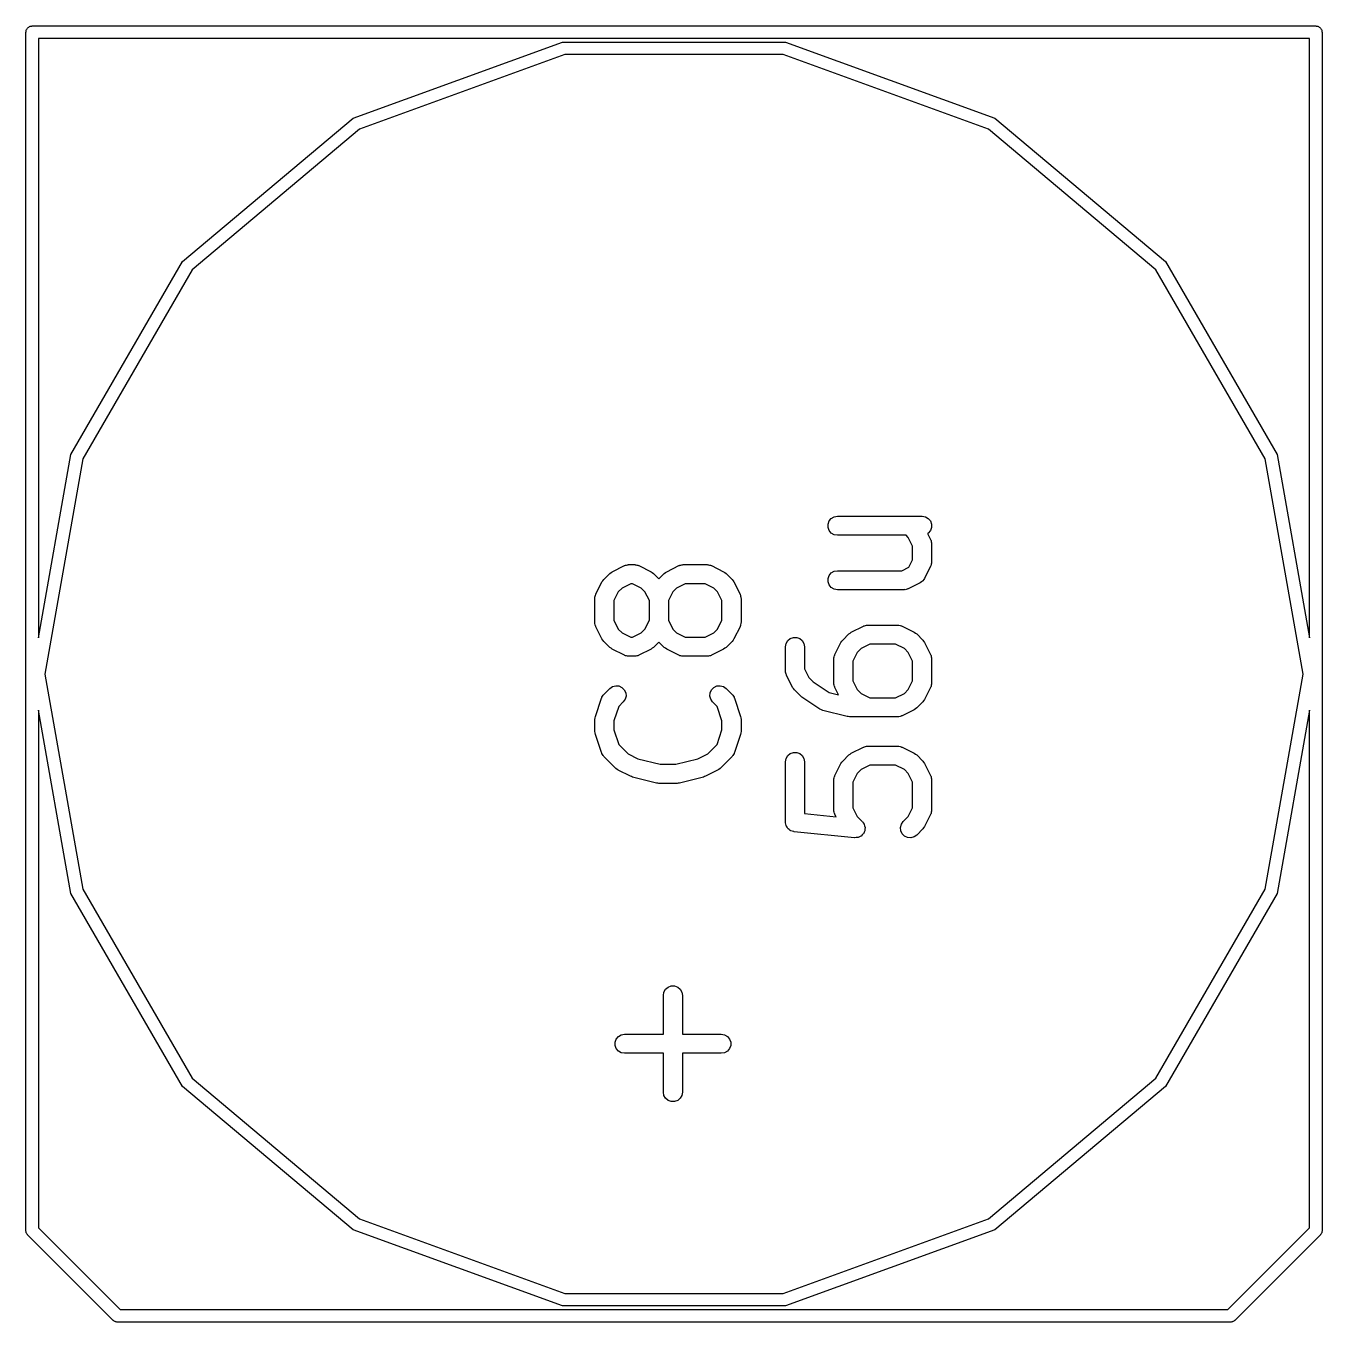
# Model space of a CAD drawing. Extents: x 1 to 57, y -99 to 45.
# Drawn here: x 23.9 to 34.1, y -59.6 to -49.4 of the extents above; entities that cross this region are included whole.
import ezdxf

# ---------------------------------------------------------------- set-up
doc = ezdxf.new("R2010")
doc.units = 0
doc.header["$MEASUREMENT"] = 0
doc.layers.add('BLACK', color=7, linetype='CONTINUOUS')

msp = doc.modelspace()

# ---------------------------------------------------------------- linework, layer by layer
at = {"layer": 'Black'}
for p, q in [((23.9, -49.45), (23.9008, -49.4457)), ((23.9, -58.88), (23.9, -49.45)), ((23.9008, -49.4413), (23.9023, -49.4372)), ((23.9008, -49.4457), (23.9008, -49.4413)), ((23.9023, -49.4372), (23.903, -49.4329)), ((23.903, -49.4329), (23.9052, -49.4291)), ((23.9052, -49.4291), (23.9067, -49.425)), ((23.9067, -49.425), (23.9095, -49.4216)), ((23.9095, -49.4216), (23.9117, -49.4179)), ((23.9117, -49.4179), (23.915, -49.415)), ((23.915, -49.415), (23.9179, -49.4117)), ((23.9179, -49.4117), (23.9216, -49.4095)), ((23.9216, -49.4095), (23.925, -49.4067)), ((23.925, -49.4067), (23.9291, -49.4052)), ((23.9291, -49.4052), (23.9329, -49.403)), ((23.9329, -49.403), (23.9372, -49.4023)), ((23.9372, -49.4023), (23.9413, -49.4008)), ((23.9413, -49.4008), (23.9457, -49.4008)), ((23.9457, -49.4008), (23.95, -49.4)), ((23.95, -49.4), (34.05, -49.4)), ((34.05, -49.4), (34.0543, -49.4008)), ((34.0543, -49.4008), (34.0587, -49.4008)), ((34.0587, -49.4008), (34.0628, -49.4023)), ((34.0628, -49.4023), (34.0671, -49.403)), ((34.0671, -49.403), (34.0709, -49.4052)), ((34.0709, -49.4052), (34.075, -49.4067)), ((34.075, -49.4067), (34.0784, -49.4095)), ((34.0784, -49.4095), (34.0821, -49.4117)), ((34.0821, -49.4117), (34.085, -49.415)), ((34.085, -49.415), (34.0883, -49.4179)), ((34.0883, -49.4179), (34.0905, -49.4216)), ((34.0905, -49.4216), (34.0933, -49.425)), ((34.0933, -49.425), (34.0948, -49.4291)), ((34.0948, -49.4291), (34.097, -49.4329)), ((34.097, -49.4329), (34.0977, -49.4372)), ((34.0977, -49.4372), (34.0992, -49.4413)), ((34.0992, -49.4413), (34.0992, -49.4457)), ((34.0992, -49.4457), (34.1, -49.45)), ((34.1, -49.45), (34.1, -58.88)), ((24, -49.5), (24, -54.2164)), ((34, -49.5), (24, -49.5)), ((26.475, -50.1266), (28.1231, -49.5267)), ((28.1231, -49.5267), (29.8769, -49.5267)), ((29.8769, -49.5267), (31.525, -50.1266)), ((34, -54.2164), (34, -49.5)), ((28.1404, -49.6252), (26.525, -50.2132)), ((29.8596, -49.6252), (28.1404, -49.6252)), ((31.475, -50.2132), (29.8596, -49.6252)), ((25.1315, -51.2539), (26.475, -50.1266)), ((31.525, -50.1266), (32.8685, -51.2539)), ((26.525, -50.2132), (25.2081, -51.3182)), ((32.7919, -51.3182), (31.475, -50.2132)), ((24.2546, -52.7728), (25.1315, -51.2539)), ((32.8685, -51.2539), (33.7454, -52.7728)), ((25.2081, -51.3182), (24.3485, -52.807)), ((33.6515, -52.807), (32.7919, -51.3182)), ((24, -54.2164), (24.2546, -52.7728)), ((24.3485, -52.807), (24.05, -54.5)), ((33.95, -54.5), (33.6515, -52.807)), ((33.7454, -52.7728), (34, -54.2164)), ((30.2119, -53.3203), (30.2208, -53.2958)), ((30.2119, -53.3464), (30.2119, -53.3203)), ((30.2208, -53.2958), (30.2375, -53.2759)), ((30.2375, -53.2759), (30.2601, -53.2629)), ((30.2601, -53.2629), (30.2857, -53.2583)), ((30.2857, -53.2583), (30.9524, -53.2583)), ((30.9524, -53.2583), (30.978, -53.2629)), ((30.978, -53.2629), (31.0006, -53.2759)), ((31.0006, -53.2759), (31.0173, -53.2958)), ((31.0173, -53.2958), (31.0262, -53.3203)), ((31.0262, -53.3203), (31.0262, -53.3464)), ((30.2208, -53.3708), (30.2119, -53.3464)), ((30.2375, -53.3908), (30.2208, -53.3708)), ((30.2601, -53.4038), (30.2375, -53.3908)), ((30.2857, -53.4083), (30.2601, -53.4038)), ((30.8261, -53.4083), (30.2857, -53.4083)), ((30.8431, -53.4254), (30.8261, -53.4083)), ((30.8774, -53.4939), (30.8431, -53.4254)), ((31.0006, -53.3908), (30.9951, -53.3939)), ((30.9951, -53.3939), (31.0195, -53.4426)), ((31.0173, -53.3708), (31.0006, -53.3908)), ((31.0262, -53.3464), (31.0173, -53.3708)), ((31.0195, -53.4426), (31.0207, -53.4468)), ((31.0207, -53.4468), (31.0229, -53.4505)), ((30.8774, -53.6013), (30.8774, -53.4939)), ((31.0229, -53.4505), (31.0244, -53.4592)), ((31.0244, -53.4592), (31.0269, -53.4676)), ((31.0269, -53.4676), (31.0266, -53.4719)), ((31.0266, -53.4719), (31.0274, -53.4762)), ((31.0274, -53.4762), (31.0274, -53.619)), ((28.5141, -53.6948), (28.6093, -53.6472)), ((28.6093, -53.6472), (28.6135, -53.646)), ((28.6135, -53.646), (28.6172, -53.6438)), ((28.6172, -53.6438), (28.6259, -53.6423)), ((28.6259, -53.6423), (28.6343, -53.6398)), ((28.6343, -53.6398), (28.6386, -53.64)), ((28.6386, -53.64), (28.6429, -53.6393)), ((28.6429, -53.6393), (28.6905, -53.6393)), ((28.6905, -53.6393), (28.6947, -53.64)), ((28.6947, -53.64), (28.699, -53.6398)), ((28.699, -53.6398), (28.7075, -53.6423)), ((28.7075, -53.6423), (28.7161, -53.6438)), ((28.7161, -53.6438), (28.7199, -53.646)), ((28.7199, -53.646), (28.724, -53.6472)), ((28.724, -53.6472), (28.8193, -53.6948)), ((28.9426, -53.6948), (29.0379, -53.6472)), ((29.0379, -53.6472), (29.042, -53.646)), ((29.042, -53.646), (29.0458, -53.6438)), ((29.0458, -53.6438), (29.0544, -53.6423)), ((29.0544, -53.6423), (29.0629, -53.6398)), ((29.0629, -53.6398), (29.0672, -53.64)), ((29.0672, -53.64), (29.0714, -53.6393)), ((29.0714, -53.6393), (29.2619, -53.6393)), ((29.2619, -53.6393), (29.2662, -53.64)), ((29.2662, -53.64), (29.2705, -53.6398)), ((29.2705, -53.6398), (29.2789, -53.6423)), ((29.2789, -53.6423), (29.2876, -53.6438)), ((29.2876, -53.6438), (29.2913, -53.646)), ((29.2913, -53.646), (29.2954, -53.6472)), ((29.2954, -53.6472), (29.3907, -53.6948)), ((30.8489, -53.6584), (30.8774, -53.6013)), ((31.0207, -53.6484), (31.0195, -53.6526)), ((31.0229, -53.6447), (31.0207, -53.6484)), ((31.0244, -53.636), (31.0229, -53.6447)), ((31.0269, -53.6276), (31.0244, -53.636)), ((31.0274, -53.619), (31.0266, -53.6233)), ((31.0266, -53.6233), (31.0269, -53.6276)), ((28.447, -53.7565), (28.4946, -53.7089)), ((28.4946, -53.7089), (28.5044, -53.702)), ((28.5044, -53.702), (28.5141, -53.6948)), ((28.8193, -53.6948), (28.8289, -53.702)), ((28.8289, -53.702), (28.8387, -53.7089)), ((28.8387, -53.7089), (28.881, -53.7511)), ((28.881, -53.7511), (28.9232, -53.7089)), ((28.9232, -53.7089), (28.933, -53.702)), ((28.933, -53.702), (28.9426, -53.6948)), ((29.3907, -53.6948), (29.4003, -53.702)), ((29.4003, -53.702), (29.4102, -53.7089)), ((29.4102, -53.7089), (29.4578, -53.7565)), ((30.2119, -53.7489), (30.2208, -53.7244)), ((30.2119, -53.7749), (30.2119, -53.7489)), ((30.2208, -53.7244), (30.2375, -53.7045)), ((30.2375, -53.7045), (30.2601, -53.6914)), ((30.2601, -53.6914), (30.2857, -53.6869)), ((30.2857, -53.6869), (30.7918, -53.6869)), ((30.7918, -53.6869), (30.8489, -53.6584)), ((30.9718, -53.7478), (30.9653, -53.7567)), ((31.0195, -53.6526), (30.9718, -53.7478)), ((28.3853, -53.8712), (28.4329, -53.776)), ((28.4329, -53.776), (28.4401, -53.7663)), ((28.4401, -53.7663), (28.447, -53.7565)), ((28.5616, -53.8539), (28.5274, -53.9225)), ((28.592, -53.8235), (28.5616, -53.8539)), ((28.6606, -53.7893), (28.592, -53.8235)), ((28.6728, -53.7893), (28.6606, -53.7893)), ((28.7413, -53.8235), (28.6728, -53.7893)), ((28.7717, -53.8539), (28.7413, -53.8235)), ((28.806, -53.9225), (28.7717, -53.8539)), ((28.9902, -53.8539), (28.956, -53.9225)), ((29.0206, -53.8235), (28.9902, -53.8539)), ((29.0891, -53.7893), (29.0206, -53.8235)), ((29.2442, -53.7893), (29.0891, -53.7893)), ((29.3127, -53.8235), (29.2442, -53.7893)), ((29.3431, -53.8539), (29.3127, -53.8235)), ((29.3774, -53.9225), (29.3431, -53.8539)), ((29.4578, -53.7565), (29.4647, -53.7663)), ((29.4647, -53.7663), (29.4718, -53.776)), ((29.4718, -53.776), (29.5195, -53.8712)), ((30.2208, -53.7994), (30.2119, -53.7749)), ((30.2375, -53.8194), (30.2208, -53.7994)), ((30.2601, -53.8324), (30.2375, -53.8194)), ((30.2857, -53.8369), (30.2601, -53.8324)), ((30.8095, -53.8369), (30.2857, -53.8369)), ((30.8138, -53.8362), (30.8095, -53.8369)), ((30.8181, -53.8364), (30.8138, -53.8362)), ((30.8265, -53.8339), (30.8181, -53.8364)), ((30.8352, -53.8324), (30.8265, -53.8339)), ((30.8389, -53.8302), (30.8352, -53.8324)), ((30.8431, -53.829), (30.8389, -53.8302)), ((30.9383, -53.7814), (30.8431, -53.829)), ((30.9471, -53.7748), (30.9383, -53.7814)), ((30.9563, -53.7687), (30.9471, -53.7748)), ((30.9576, -53.7671), (30.9563, -53.7687)), ((30.9592, -53.7659), (30.9576, -53.7671)), ((30.9653, -53.7567), (30.9592, -53.7659)), ((28.3774, -53.9048), (28.3781, -53.9005)), ((28.3774, -54.0952), (28.3774, -53.9048)), ((28.3779, -53.8962), (28.3804, -53.8878)), ((28.3781, -53.9005), (28.3779, -53.8962)), ((28.3804, -53.8878), (28.3819, -53.8791)), ((28.3819, -53.8791), (28.3841, -53.8754)), ((28.3841, -53.8754), (28.3853, -53.8712)), ((28.5274, -53.9225), (28.5274, -54.0775)), ((28.806, -54.0775), (28.806, -53.9225)), ((28.956, -53.9225), (28.956, -54.0775)), ((29.3774, -54.0775), (29.3774, -53.9225)), ((29.5195, -53.8712), (29.5207, -53.8754)), ((29.5207, -53.8754), (29.5229, -53.8791)), ((29.5229, -53.8791), (29.5244, -53.8878)), ((29.5244, -53.8878), (29.5269, -53.8962)), ((29.5269, -53.8962), (29.5266, -53.9005)), ((29.5266, -53.9005), (29.5274, -53.9048)), ((29.5274, -53.9048), (29.5274, -54.0952)), ((28.3781, -54.0995), (28.3774, -54.0952)), ((28.3779, -54.1038), (28.3781, -54.0995)), ((28.3804, -54.1122), (28.3779, -54.1038)), ((28.3819, -54.1209), (28.3804, -54.1122)), ((28.3841, -54.1246), (28.3819, -54.1209)), ((28.3853, -54.1288), (28.3841, -54.1246)), ((28.4329, -54.224), (28.3853, -54.1288)), ((28.5274, -54.0775), (28.5616, -54.146)), ((28.5616, -54.146), (28.592, -54.1765)), ((28.7413, -54.1765), (28.7717, -54.146)), ((28.7717, -54.146), (28.806, -54.0775)), ((28.956, -54.0775), (28.9902, -54.146)), ((28.9902, -54.146), (29.0206, -54.1765)), ((29.3127, -54.1765), (29.3431, -54.146)), ((29.3431, -54.146), (29.3774, -54.0775)), ((29.5195, -54.1288), (29.4718, -54.224)), ((29.5207, -54.1246), (29.5195, -54.1288)), ((29.5229, -54.1209), (29.5207, -54.1246)), ((29.5244, -54.1122), (29.5229, -54.1209)), ((29.5269, -54.1038), (29.5244, -54.1122)), ((29.5274, -54.0952), (29.5266, -54.0995)), ((29.5266, -54.0995), (29.5269, -54.1038)), ((30.395, -54.171), (30.4903, -54.1234)), ((30.4903, -54.1234), (30.4944, -54.1222)), ((30.4944, -54.1222), (30.4982, -54.12)), ((30.4982, -54.12), (30.5068, -54.1185)), ((30.5068, -54.1185), (30.5152, -54.116)), ((30.5152, -54.116), (30.5196, -54.1162)), ((30.5196, -54.1162), (30.5238, -54.1155)), ((30.5238, -54.1155), (30.7619, -54.1155)), ((30.7619, -54.1155), (30.7662, -54.1162)), ((30.7662, -54.1162), (30.7705, -54.116)), ((30.7705, -54.116), (30.7789, -54.1185)), ((30.7789, -54.1185), (30.7876, -54.12)), ((30.7876, -54.12), (30.7913, -54.1222)), ((30.7913, -54.1222), (30.7954, -54.1234)), ((30.7954, -54.1234), (30.8907, -54.171)), ((28.4401, -54.2337), (28.4329, -54.224)), ((28.447, -54.2435), (28.4401, -54.2337)), ((28.4946, -54.2911), (28.447, -54.2435)), ((28.592, -54.1765), (28.6606, -54.2107)), ((28.6606, -54.2107), (28.6728, -54.2107)), ((28.6728, -54.2107), (28.7413, -54.1765)), ((28.881, -54.2489), (28.8387, -54.2911)), ((28.9232, -54.2911), (28.881, -54.2489)), ((29.0206, -54.1765), (29.0891, -54.2107)), ((29.0891, -54.2107), (29.2442, -54.2107)), ((29.2442, -54.2107), (29.3127, -54.1765)), ((29.4578, -54.2435), (29.4102, -54.2911)), ((29.4647, -54.2337), (29.4578, -54.2435)), ((29.4718, -54.224), (29.4647, -54.2337)), ((29.8774, -54.2857), (29.8819, -54.2601)), ((29.8819, -54.2601), (29.8949, -54.2375)), ((29.8949, -54.2375), (29.9149, -54.2208)), ((29.9149, -54.2208), (29.9394, -54.2119)), ((29.9394, -54.2119), (29.9654, -54.2119)), ((29.9654, -54.2119), (29.9899, -54.2208)), ((29.9899, -54.2208), (30.0098, -54.2375)), ((30.0098, -54.2375), (30.0229, -54.2601)), ((30.0229, -54.2601), (30.0274, -54.2857)), ((30.2663, -54.3474), (30.3139, -54.2522)), ((30.3139, -54.2522), (30.321, -54.2425)), ((30.321, -54.2425), (30.3279, -54.2327)), ((30.3279, -54.2327), (30.3755, -54.1851)), ((30.3755, -54.1851), (30.3854, -54.1782)), ((30.3854, -54.1782), (30.395, -54.171)), ((30.8907, -54.171), (30.9003, -54.1782)), ((30.9003, -54.1782), (30.9102, -54.1851)), ((30.9102, -54.1851), (30.9578, -54.2327)), ((30.9578, -54.2327), (30.9647, -54.2425)), ((30.9647, -54.2425), (30.9718, -54.2522)), ((30.9718, -54.2522), (31.0195, -54.3474)), ((28.5044, -54.298), (28.4946, -54.2911)), ((28.5141, -54.3052), (28.5044, -54.298)), ((28.6093, -54.3528), (28.5141, -54.3052)), ((28.6135, -54.354), (28.6093, -54.3528)), ((28.6172, -54.3562), (28.6135, -54.354)), ((28.6259, -54.3577), (28.6172, -54.3562)), ((28.6343, -54.3602), (28.6259, -54.3577)), ((28.6386, -54.36), (28.6343, -54.3602)), ((28.6429, -54.3607), (28.6386, -54.36)), ((28.6905, -54.3607), (28.6429, -54.3607)), ((28.6947, -54.36), (28.6905, -54.3607)), ((28.699, -54.3602), (28.6947, -54.36)), ((28.7075, -54.3577), (28.699, -54.3602)), ((28.7161, -54.3562), (28.7075, -54.3577)), ((28.7199, -54.354), (28.7161, -54.3562)), ((28.724, -54.3528), (28.7199, -54.354)), ((28.8193, -54.3052), (28.724, -54.3528)), ((28.8289, -54.298), (28.8193, -54.3052)), ((28.8387, -54.2911), (28.8289, -54.298)), ((28.933, -54.298), (28.9232, -54.2911)), ((28.9426, -54.3052), (28.933, -54.298)), ((29.0379, -54.3528), (28.9426, -54.3052)), ((29.042, -54.354), (29.0379, -54.3528)), ((29.0458, -54.3562), (29.042, -54.354)), ((29.0544, -54.3577), (29.0458, -54.3562)), ((29.0629, -54.3602), (29.0544, -54.3577)), ((29.0672, -54.36), (29.0629, -54.3602)), ((29.0714, -54.3607), (29.0672, -54.36)), ((29.2619, -54.3607), (29.0714, -54.3607)), ((29.2662, -54.36), (29.2619, -54.3607)), ((29.2705, -54.3602), (29.2662, -54.36)), ((29.2789, -54.3577), (29.2705, -54.3602)), ((29.2876, -54.3562), (29.2789, -54.3577)), ((29.2913, -54.354), (29.2876, -54.3562)), ((29.2954, -54.3528), (29.2913, -54.354)), ((29.3907, -54.3052), (29.2954, -54.3528)), ((29.4003, -54.298), (29.3907, -54.3052)), ((29.4102, -54.2911), (29.4003, -54.298)), ((29.8774, -54.4762), (29.8774, -54.2857)), ((30.0274, -54.2857), (30.0274, -54.4585)), ((30.2588, -54.3724), (30.2613, -54.364)), ((30.2613, -54.364), (30.2629, -54.3553)), ((30.2629, -54.3553), (30.265, -54.3516)), ((30.265, -54.3516), (30.2663, -54.3474)), ((30.4426, -54.3301), (30.4083, -54.3987)), ((30.473, -54.2997), (30.4426, -54.3301)), ((30.5415, -54.2655), (30.473, -54.2997)), ((30.7442, -54.2655), (30.5415, -54.2655)), ((30.8127, -54.2997), (30.7442, -54.2655)), ((30.8431, -54.3301), (30.8127, -54.2997)), ((30.8774, -54.3987), (30.8431, -54.3301)), ((31.0195, -54.3474), (31.0207, -54.3516)), ((31.0207, -54.3516), (31.0229, -54.3553)), ((31.0229, -54.3553), (31.0244, -54.364)), ((31.0244, -54.364), (31.0269, -54.3724)), ((30.0274, -54.4585), (30.0616, -54.527)), ((30.2583, -54.381), (30.2591, -54.3767)), ((30.2583, -54.5714), (30.2583, -54.381)), ((30.2591, -54.3767), (30.2588, -54.3724)), ((30.4083, -54.3987), (30.4083, -54.5537)), ((30.8774, -54.5537), (30.8774, -54.3987)), ((31.0269, -54.3724), (31.0266, -54.3767)), ((31.0266, -54.3767), (31.0274, -54.381)), ((31.0274, -54.381), (31.0274, -54.5714)), ((24.05, -54.5), (24.3485, -56.193)), ((29.8781, -54.4804), (29.8774, -54.4762)), ((29.8779, -54.4848), (29.8781, -54.4804)), ((29.8804, -54.4932), (29.8779, -54.4848)), ((29.8819, -54.5018), (29.8804, -54.4932)), ((29.8841, -54.5056), (29.8819, -54.5018)), ((29.8853, -54.5097), (29.8841, -54.5056)), ((29.9329, -54.605), (29.8853, -54.5097)), ((30.0616, -54.527), (30.0954, -54.5608)), ((30.0954, -54.5608), (30.2213, -54.6447)), ((30.4083, -54.5537), (30.4426, -54.6222)), ((30.8431, -54.6222), (30.8774, -54.5537)), ((33.6515, -56.193), (33.95, -54.5)), ((28.4371, -54.6754), (28.4413, -54.6677)), ((28.4413, -54.6677), (28.4445, -54.6648)), ((28.4445, -54.6648), (28.447, -54.6613)), ((28.447, -54.6613), (28.4946, -54.6136)), ((28.4946, -54.6136), (28.5159, -54.5987)), ((28.5159, -54.5987), (28.5411, -54.592)), ((28.5411, -54.592), (28.567, -54.5942)), ((28.567, -54.5942), (28.5906, -54.6052)), ((28.5906, -54.6052), (28.6091, -54.6236)), ((28.6091, -54.6236), (28.6201, -54.6473)), ((28.6201, -54.6473), (28.6223, -54.6732)), ((29.2824, -54.6732), (29.2847, -54.6473)), ((29.2847, -54.6473), (29.2957, -54.6236)), ((29.2957, -54.6236), (29.3141, -54.6052)), ((29.3141, -54.6052), (29.3377, -54.5942)), ((29.3377, -54.5942), (29.3637, -54.592)), ((29.3637, -54.592), (29.3888, -54.5987)), ((29.3888, -54.5987), (29.4102, -54.6136)), ((29.4102, -54.6136), (29.4578, -54.6613)), ((29.4578, -54.6613), (29.4603, -54.6648)), ((29.4603, -54.6648), (29.4635, -54.6677)), ((29.4635, -54.6677), (29.4677, -54.6754)), ((29.9401, -54.6146), (29.9329, -54.605)), ((29.947, -54.6245), (29.9401, -54.6146)), ((29.9946, -54.6721), (29.947, -54.6245)), ((30.2213, -54.6447), (30.2954, -54.6632)), ((30.2591, -54.5757), (30.2583, -54.5714)), ((30.2588, -54.58), (30.2591, -54.5757)), ((30.2613, -54.5884), (30.2588, -54.58)), ((30.2629, -54.5971), (30.2613, -54.5884)), ((30.265, -54.6008), (30.2629, -54.5971)), ((30.2663, -54.605), (30.265, -54.6008)), ((30.2954, -54.6632), (30.2663, -54.605)), ((30.4426, -54.6222), (30.473, -54.6526)), ((30.473, -54.6526), (30.5415, -54.6869)), ((30.7442, -54.6869), (30.8127, -54.6526)), ((30.8127, -54.6526), (30.8431, -54.6222)), ((31.0195, -54.605), (30.9718, -54.7002)), ((31.0207, -54.6008), (31.0195, -54.605)), ((31.0229, -54.5971), (31.0207, -54.6008)), ((31.0244, -54.5884), (31.0229, -54.5971)), ((31.0269, -54.58), (31.0244, -54.5884)), ((31.0274, -54.5714), (31.0266, -54.5757)), ((31.0266, -54.5757), (31.0269, -54.58)), ((28.3812, -54.8334), (28.4288, -54.6906)), ((28.4288, -54.6906), (28.4309, -54.6868)), ((28.4309, -54.6868), (28.432, -54.6826)), ((28.432, -54.6826), (28.4371, -54.6754)), ((28.5656, -54.7548), (28.5274, -54.8693)), ((28.6007, -54.7197), (28.5656, -54.7548)), ((28.6156, -54.6984), (28.6007, -54.7197)), ((28.6223, -54.6732), (28.6156, -54.6984)), ((29.2892, -54.6984), (29.2824, -54.6732)), ((29.3041, -54.7197), (29.2892, -54.6984)), ((29.3392, -54.7548), (29.3041, -54.7197)), ((29.3774, -54.8693), (29.3392, -54.7548)), ((29.4677, -54.6754), (29.4727, -54.6826)), ((29.4727, -54.6826), (29.4739, -54.6868)), ((29.4739, -54.6868), (29.4759, -54.6906)), ((29.4759, -54.6906), (29.5235, -54.8334)), ((30.0007, -54.6763), (29.9946, -54.6721)), ((30.006, -54.6815), (30.0007, -54.6763)), ((30.1489, -54.7767), (30.006, -54.6815)), ((30.5415, -54.6869), (30.7442, -54.6869)), ((30.9102, -54.7673), (30.9003, -54.7742)), ((30.9578, -54.7197), (30.9102, -54.7673)), ((30.9647, -54.7099), (30.9578, -54.7197)), ((30.9718, -54.7002), (30.9647, -54.7099)), ((24.2546, -56.2272), (24, -54.7836)), ((24, -54.7836), (24, -58.8593)), ((28.3774, -54.8571), (28.3795, -54.8453)), ((28.3774, -54.9524), (28.3774, -54.8571)), ((28.3795, -54.8453), (28.3812, -54.8334)), ((28.5274, -54.8693), (28.5274, -54.9402)), ((29.3774, -54.9402), (29.3774, -54.8693)), ((29.5235, -54.8334), (29.5253, -54.8453)), ((29.5253, -54.8453), (29.5274, -54.8571)), ((29.5274, -54.8571), (29.5274, -54.9524)), ((30.1606, -54.7818), (30.1489, -54.7767)), ((30.1723, -54.787), (30.1606, -54.7818)), ((30.3628, -54.8347), (30.1723, -54.787)), ((30.3719, -54.8353), (30.3628, -54.8347)), ((30.381, -54.8369), (30.3719, -54.8353)), ((30.7619, -54.8369), (30.381, -54.8369)), ((30.7662, -54.8362), (30.7619, -54.8369)), ((30.7705, -54.8364), (30.7662, -54.8362)), ((30.7789, -54.8339), (30.7705, -54.8364)), ((30.7876, -54.8324), (30.7789, -54.8339)), ((30.7913, -54.8302), (30.7876, -54.8324)), ((30.7954, -54.829), (30.7913, -54.8302)), ((30.8907, -54.7814), (30.7954, -54.829)), ((30.9003, -54.7742), (30.8907, -54.7814)), ((34, -54.7836), (33.7454, -56.2272)), ((34, -58.8593), (34, -54.7836)), ((28.3795, -54.9642), (28.3774, -54.9524)), ((28.3812, -54.9761), (28.3795, -54.9642)), ((28.4288, -55.119), (28.3812, -54.9761)), ((28.5274, -54.9402), (28.5656, -55.0547)), ((29.3392, -55.0547), (29.3774, -54.9402)), ((29.5235, -54.9761), (29.4759, -55.119)), ((29.5253, -54.9642), (29.5235, -54.9761)), ((29.5274, -54.9524), (29.5253, -54.9642)), ((28.5656, -55.0547), (28.6397, -55.1288)), ((29.2651, -55.1288), (29.3392, -55.0547)), ((30.395, -55.1234), (30.4903, -55.0758)), ((30.4903, -55.0758), (30.4944, -55.0745)), ((30.4944, -55.0745), (30.4982, -55.0724)), ((30.4982, -55.0724), (30.5068, -55.0709)), ((30.5068, -55.0709), (30.5152, -55.0683)), ((30.5152, -55.0683), (30.5196, -55.0686)), ((30.5196, -55.0686), (30.5238, -55.0679)), ((30.5238, -55.0679), (30.7619, -55.0679)), ((30.7619, -55.0679), (30.7662, -55.0686)), ((30.7662, -55.0686), (30.7705, -55.0683)), ((30.7705, -55.0683), (30.7789, -55.0709)), ((30.7789, -55.0709), (30.7876, -55.0724)), ((30.7876, -55.0724), (30.7913, -55.0745)), ((30.7913, -55.0745), (30.7954, -55.0758)), ((30.7954, -55.0758), (30.8907, -55.1234)), ((28.4309, -55.1228), (28.4288, -55.119)), ((28.432, -55.1269), (28.4309, -55.1228)), ((28.4371, -55.1341), (28.432, -55.1269)), ((28.4413, -55.1419), (28.4371, -55.1341)), ((28.4445, -55.1447), (28.4413, -55.1419)), ((28.447, -55.1483), (28.4445, -55.1447)), ((28.5422, -55.2435), (28.447, -55.1483)), ((28.6397, -55.1288), (28.7167, -55.1673)), ((28.7167, -55.1673), (28.8902, -55.2107)), ((29.0146, -55.2107), (29.1881, -55.1673)), ((29.1881, -55.1673), (29.2651, -55.1288)), ((29.4578, -55.1483), (29.3626, -55.2435)), ((29.4603, -55.1447), (29.4578, -55.1483)), ((29.4635, -55.1419), (29.4603, -55.1447)), ((29.4677, -55.1341), (29.4635, -55.1419)), ((29.4727, -55.1269), (29.4677, -55.1341)), ((29.4739, -55.1228), (29.4727, -55.1269)), ((29.4759, -55.119), (29.4739, -55.1228)), ((29.8774, -55.1905), (29.8819, -55.1648)), ((29.8819, -55.1648), (29.8949, -55.1423)), ((29.8949, -55.1423), (29.9149, -55.1255)), ((29.9149, -55.1255), (29.9394, -55.1166)), ((29.9394, -55.1166), (29.9654, -55.1166)), ((29.9654, -55.1166), (29.9899, -55.1255)), ((29.9899, -55.1255), (30.0098, -55.1423)), ((30.0098, -55.1423), (30.0229, -55.1648)), ((30.0229, -55.1648), (30.0274, -55.1905)), ((30.3279, -55.1851), (30.3755, -55.1374)), ((30.3755, -55.1374), (30.3854, -55.1306)), ((30.3854, -55.1306), (30.395, -55.1234)), ((30.8907, -55.1234), (30.9003, -55.1306)), ((30.9003, -55.1306), (30.9102, -55.1374)), ((30.9102, -55.1374), (30.9578, -55.1851)), ((28.552, -55.2504), (28.5422, -55.2435)), ((28.5617, -55.2576), (28.552, -55.2504)), ((28.6569, -55.3052), (28.5617, -55.2576)), ((28.8902, -55.2107), (29.0146, -55.2107)), ((29.3431, -55.2576), (29.2478, -55.3052)), ((29.3527, -55.2504), (29.3431, -55.2576)), ((29.3626, -55.2435), (29.3527, -55.2504)), ((29.8774, -55.6667), (29.8774, -55.1905)), ((30.0274, -55.1905), (30.0274, -55.5988)), ((30.2663, -55.2998), (30.3139, -55.2046)), ((30.3139, -55.2046), (30.321, -55.1949)), ((30.321, -55.1949), (30.3279, -55.1851)), ((30.4426, -55.2825), (30.4083, -55.351)), ((30.473, -55.2521), (30.4426, -55.2825)), ((30.5415, -55.2179), (30.473, -55.2521)), ((30.7442, -55.2179), (30.5415, -55.2179)), ((30.8127, -55.2521), (30.7442, -55.2179)), ((30.8431, -55.2825), (30.8127, -55.2521)), ((30.8774, -55.351), (30.8431, -55.2825)), ((30.9578, -55.1851), (30.9647, -55.1949)), ((30.9647, -55.1949), (30.9718, -55.2046)), ((30.9718, -55.2046), (31.0195, -55.2998)), ((28.6648, -55.3075), (28.6569, -55.3052)), ((28.6723, -55.3109), (28.6648, -55.3075)), ((28.8628, -55.3585), (28.6723, -55.3109)), ((28.8719, -55.3591), (28.8628, -55.3585)), ((28.881, -55.3607), (28.8719, -55.3591)), ((29.0238, -55.3607), (28.881, -55.3607)), ((29.0328, -55.3591), (29.0238, -55.3607)), ((29.042, -55.3585), (29.0328, -55.3591)), ((29.2325, -55.3109), (29.042, -55.3585)), ((29.24, -55.3075), (29.2325, -55.3109)), ((29.2478, -55.3052), (29.24, -55.3075)), ((30.2583, -55.3333), (30.2591, -55.3291)), ((30.2583, -55.5714), (30.2583, -55.3333)), ((30.2588, -55.3248), (30.2613, -55.3163)), ((30.2591, -55.3291), (30.2588, -55.3248)), ((30.2613, -55.3163), (30.2629, -55.3077)), ((30.2629, -55.3077), (30.265, -55.3039)), ((30.265, -55.3039), (30.2663, -55.2998)), ((30.4083, -55.351), (30.4083, -55.5537)), ((30.8774, -55.5537), (30.8774, -55.351)), ((31.0195, -55.2998), (31.0207, -55.3039)), ((31.0207, -55.3039), (31.0229, -55.3077)), ((31.0229, -55.3077), (31.0244, -55.3163)), ((31.0244, -55.3163), (31.0269, -55.3248)), ((31.0269, -55.3248), (31.0266, -55.3291)), ((31.0266, -55.3291), (31.0274, -55.3333)), ((31.0274, -55.3333), (31.0274, -55.5714)), ((30.2591, -55.5757), (30.2583, -55.5714)), ((30.2588, -55.58), (30.2591, -55.5757)), ((30.2613, -55.5884), (30.2588, -55.58)), ((30.2629, -55.5971), (30.2613, -55.5884)), ((30.4083, -55.5537), (30.4426, -55.6222)), ((30.8431, -55.6222), (30.8774, -55.5537)), ((31.0244, -55.5884), (31.0229, -55.5971)), ((31.0269, -55.58), (31.0244, -55.5884)), ((31.0274, -55.5714), (31.0266, -55.5757)), ((31.0266, -55.5757), (31.0269, -55.58)), ((29.8779, -55.6695), (29.8774, -55.6667)), ((29.8776, -55.6723), (29.8779, -55.6695)), ((29.8801, -55.6822), (29.8776, -55.6723)), ((29.8819, -55.6923), (29.8801, -55.6822)), ((30.0274, -55.5988), (30.2756, -55.6236)), ((30.265, -55.6008), (30.2629, -55.5971)), ((30.2663, -55.605), (30.265, -55.6008)), ((30.2756, -55.6236), (30.2663, -55.605)), ((30.4426, -55.6222), (30.4816, -55.6613)), ((30.4816, -55.6613), (30.4819, -55.6616)), ((30.4819, -55.6616), (30.4823, -55.6619)), ((30.4823, -55.6619), (30.4893, -55.6723)), ((30.4893, -55.6723), (30.4965, -55.6826)), ((30.4965, -55.6826), (30.4967, -55.683)), ((30.4967, -55.683), (30.4969, -55.6834)), ((30.4969, -55.6834), (30.5, -55.6956)), ((30.7824, -55.7077), (30.7892, -55.6826)), ((30.7892, -55.6826), (30.8041, -55.6613)), ((30.8041, -55.6613), (30.8431, -55.6222)), ((31.0195, -55.605), (30.9718, -55.7002)), ((31.0207, -55.6008), (31.0195, -55.605)), ((31.0229, -55.5971), (31.0207, -55.6008)), ((29.8833, -55.6948), (29.8819, -55.6923)), ((29.884, -55.6975), (29.8833, -55.6948)), ((29.8898, -55.706), (29.884, -55.6975)), ((29.8949, -55.7149), (29.8898, -55.706)), ((29.8971, -55.7167), (29.8949, -55.7149)), ((29.8987, -55.719), (29.8971, -55.7167)), ((29.907, -55.725), (29.8987, -55.719)), ((29.9149, -55.7316), (29.907, -55.725)), ((29.9175, -55.7326), (29.9149, -55.7316)), ((29.9198, -55.7342), (29.9175, -55.7326)), ((29.9297, -55.737), (29.9198, -55.7342)), ((29.9394, -55.7405), (29.9297, -55.737)), ((29.9422, -55.7405), (29.9394, -55.7405)), ((29.9449, -55.7413), (29.9422, -55.7405)), ((30.4211, -55.7889), (29.9449, -55.7413)), ((30.4216, -55.7889), (30.4211, -55.7889)), ((30.422, -55.789), (30.4216, -55.7889)), ((30.4345, -55.7879), (30.422, -55.789)), ((30.4471, -55.787), (30.4345, -55.7879)), ((30.4475, -55.7868), (30.4471, -55.787)), ((30.448, -55.7867), (30.4475, -55.7868)), ((30.4594, -55.7814), (30.448, -55.7867)), ((30.4708, -55.7763), (30.4594, -55.7814)), ((30.4712, -55.7759), (30.4708, -55.7763)), ((30.4716, -55.7757), (30.4712, -55.7759)), ((30.4805, -55.7668), (30.4716, -55.7757)), ((30.4895, -55.7581), (30.4805, -55.7668)), ((30.4897, -55.7576), (30.4895, -55.7581)), ((30.49, -55.7573), (30.4897, -55.7576)), ((30.4953, -55.7459), (30.49, -55.7573)), ((30.5008, -55.7346), (30.4953, -55.7459)), ((30.5, -55.6956), (30.5033, -55.7077)), ((30.501, -55.7337), (30.5008, -55.7341)), ((30.5008, -55.7341), (30.5008, -55.7346)), ((30.5021, -55.7212), (30.501, -55.7337)), ((30.5034, -55.7087), (30.5021, -55.7212)), ((30.5033, -55.7077), (30.5032, -55.7082)), ((30.5032, -55.7082), (30.5034, -55.7087)), ((30.7847, -55.7337), (30.7824, -55.7077)), ((30.7957, -55.7573), (30.7847, -55.7337)), ((30.8141, -55.7757), (30.7957, -55.7573)), ((30.8377, -55.7867), (30.8141, -55.7757)), ((30.8637, -55.789), (30.8377, -55.7867)), ((30.8888, -55.7823), (30.8637, -55.789)), ((30.9102, -55.7673), (30.8888, -55.7823)), ((30.9578, -55.7197), (30.9102, -55.7673)), ((30.9647, -55.7099), (30.9578, -55.7197)), ((30.9718, -55.7002), (30.9647, -55.7099)), ((24.3485, -56.193), (25.2081, -57.6818)), ((32.7919, -57.6818), (33.6515, -56.193)), ((25.1315, -57.7461), (24.2546, -56.2272)), ((33.7454, -56.2272), (32.8685, -57.7461)), ((28.9164, -57.029), (28.921, -57.0034)), ((28.921, -57.0034), (28.934, -56.9808)), ((28.934, -56.9808), (28.9539, -56.9641)), ((28.9539, -56.9641), (28.9784, -56.9552)), ((28.9784, -56.9552), (29.0045, -56.9552)), ((29.0045, -56.9552), (29.0289, -56.9641)), ((29.0289, -56.9641), (29.0489, -56.9808)), ((29.0489, -56.9808), (29.0619, -57.0034)), ((29.0619, -57.0034), (29.0664, -57.029)), ((28.9164, -57.335), (28.9164, -57.029)), ((29.0664, -57.029), (29.0664, -57.335)), ((28.5366, -57.397), (28.5455, -57.3725)), ((28.5366, -57.423), (28.5366, -57.397)), ((28.5455, -57.4475), (28.5366, -57.423)), ((28.5455, -57.3725), (28.5623, -57.3525)), ((28.5623, -57.3525), (28.5848, -57.3395)), ((28.5848, -57.3395), (28.6105, -57.335)), ((28.6105, -57.335), (28.9164, -57.335)), ((29.0664, -57.335), (29.3724, -57.335)), ((29.3724, -57.335), (29.398, -57.3395)), ((29.398, -57.3395), (29.4206, -57.3525)), ((29.4206, -57.3525), (29.4373, -57.3725)), ((29.4373, -57.3725), (29.4462, -57.397)), ((29.4462, -57.423), (29.4373, -57.4475)), ((29.4462, -57.397), (29.4462, -57.423)), ((28.5623, -57.4675), (28.5455, -57.4475)), ((28.5848, -57.4805), (28.5623, -57.4675)), ((28.6105, -57.485), (28.5848, -57.4805)), ((28.9164, -57.485), (28.6105, -57.485)), ((28.9164, -57.791), (28.9164, -57.485)), ((29.3724, -57.485), (29.0664, -57.485)), ((29.0664, -57.485), (29.0664, -57.791)), ((29.398, -57.4805), (29.3724, -57.485)), ((29.4206, -57.4675), (29.398, -57.4805)), ((29.4373, -57.4475), (29.4206, -57.4675)), ((25.2081, -57.6818), (26.525, -58.7868)), ((31.475, -58.7868), (32.7919, -57.6818)), ((26.475, -58.8734), (25.1315, -57.7461)), ((28.921, -57.8166), (28.9164, -57.791)), ((28.934, -57.8392), (28.921, -57.8166)), ((29.0619, -57.8166), (29.0489, -57.8392)), ((29.0664, -57.791), (29.0619, -57.8166)), ((32.8685, -57.7461), (31.525, -58.8734)), ((28.9539, -57.8559), (28.934, -57.8392)), ((28.9784, -57.8648), (28.9539, -57.8559)), ((29.0045, -57.8648), (28.9784, -57.8648)), ((29.0289, -57.8559), (29.0045, -57.8648)), ((29.0489, -57.8392), (29.0289, -57.8559)), ((26.525, -58.7868), (28.1404, -59.3748)), ((29.8596, -59.3748), (31.475, -58.7868)), ((23.9004, -58.8822), (23.9, -58.88)), ((23.9002, -58.8844), (23.9004, -58.8822)), ((23.9019, -58.8907), (23.9002, -58.8844)), ((23.903, -58.8971), (23.9019, -58.8907)), ((23.9041, -58.899), (23.903, -58.8971)), ((23.9047, -58.9011), (23.9041, -58.899)), ((23.9084, -58.9065), (23.9047, -58.9011)), ((23.9117, -58.9121), (23.9084, -58.9065)), ((23.9134, -58.9136), (23.9117, -58.9121)), ((23.9146, -58.9154), (23.9134, -58.9136)), ((24.5846, -59.5854), (23.9146, -58.9154)), ((24, -58.8593), (24.6407, -59.5)), ((28.1231, -59.4733), (26.475, -58.8734)), ((31.525, -58.8734), (29.8769, -59.4733)), ((33.3593, -59.5), (34, -58.8593)), ((34.0854, -58.9154), (33.4154, -59.5854)), ((34.0866, -58.9136), (34.0854, -58.9154)), ((34.0883, -58.9121), (34.0866, -58.9136)), ((34.0916, -58.9065), (34.0883, -58.9121)), ((34.0953, -58.9011), (34.0916, -58.9065)), ((34.0959, -58.899), (34.0953, -58.9011)), ((34.097, -58.8971), (34.0959, -58.899)), ((34.0981, -58.8907), (34.097, -58.8971)), ((34.0998, -58.8844), (34.0981, -58.8907)), ((34.1, -58.88), (34.0996, -58.8822)), ((34.0996, -58.8822), (34.0998, -58.8844)), ((28.1404, -59.3748), (29.8596, -59.3748)), ((24.6407, -59.5), (33.3593, -59.5)), ((29.8769, -59.4733), (28.1231, -59.4733)), ((24.5864, -59.5866), (24.5846, -59.5854)), ((24.5879, -59.5883), (24.5864, -59.5866)), ((24.5935, -59.5916), (24.5879, -59.5883)), ((24.5989, -59.5953), (24.5935, -59.5916)), ((24.601, -59.5959), (24.5989, -59.5953)), ((24.6029, -59.597), (24.601, -59.5959)), ((24.6093, -59.5981), (24.6029, -59.597)), ((24.6156, -59.5998), (24.6093, -59.5981)), ((24.6178, -59.5996), (24.6156, -59.5998)), ((24.62, -59.6), (24.6178, -59.5996)), ((33.38, -59.6), (24.62, -59.6)), ((33.3822, -59.5996), (33.38, -59.6)), ((33.3844, -59.5998), (33.3822, -59.5996)), ((33.3907, -59.5981), (33.3844, -59.5998)), ((33.3971, -59.597), (33.3907, -59.5981)), ((33.399, -59.5959), (33.3971, -59.597)), ((33.4011, -59.5953), (33.399, -59.5959)), ((33.4065, -59.5916), (33.4011, -59.5953)), ((33.4121, -59.5883), (33.4065, -59.5916)), ((33.4136, -59.5866), (33.4121, -59.5883)), ((33.4154, -59.5854), (33.4136, -59.5866))]:
    msp.add_line(p, q, dxfattribs=at)

doc.saveas('drawing.dxf')
